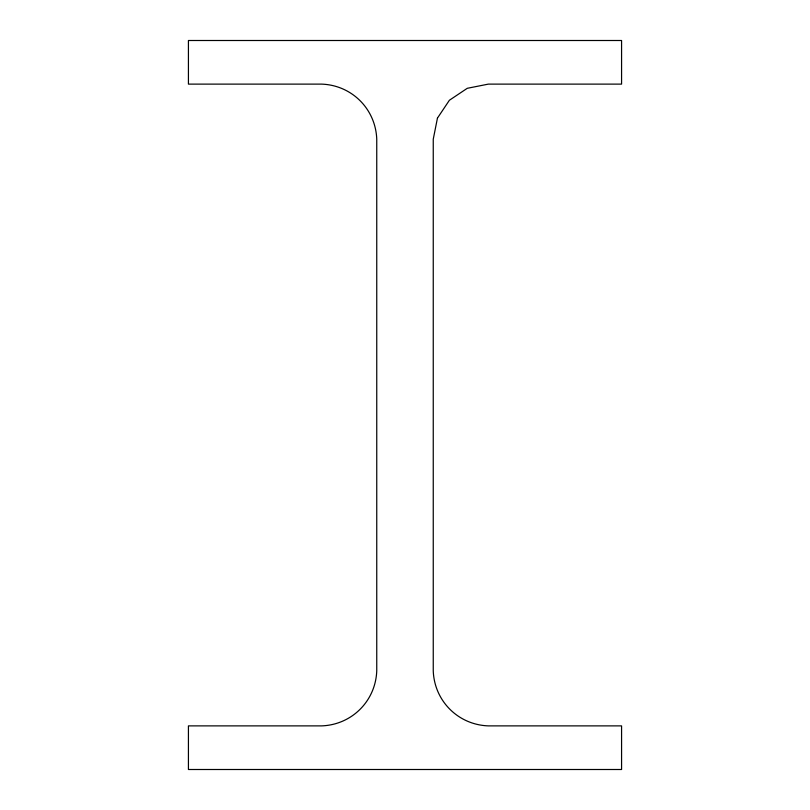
<?xml version="1.0" encoding="UTF-8"?>
<svg xmlns="http://www.w3.org/2000/svg" width="810" height="810" viewBox="0 0 810 810"><rect width="100%" height="100%" fill="white"/><g stroke="black" fill="none" stroke-linecap="round" stroke-linejoin="round"><path stroke-width="1.21" d="M437.44 118.128L433.249 139.219L433.249 670.781C434.322 700.984 458.146 724.808 488.349 725.881L621.574 725.881L621.574 769.5L188.426 769.5L188.426 725.881L321.651 725.881C351.854 724.808 375.678 700.984 376.751 670.781L376.751 139.219C375.678 109.016 351.854 85.192 321.651 84.118L188.426 84.118L188.426 40.5L621.574 40.5L621.574 84.118L488.349 84.118L467.259 88.31L449.388 100.258L437.44 118.128"/></g></svg>
